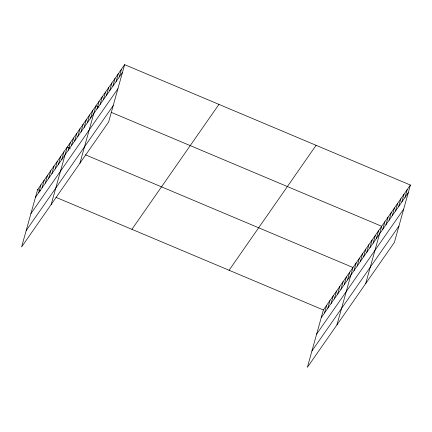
<?xml version="1.0" encoding="UTF-8"?>
<svg xmlns="http://www.w3.org/2000/svg" width="432" height="432" viewBox="0 0 432 432"><rect width="100%" height="100%" fill="white"/><g stroke="black" fill="none" stroke-linecap="round" stroke-linejoin="round"><path stroke-width="0.65" d="M124.637 64.66L37.616 189.599L21.6 246.958L108.621 122.013L124.637 64.66L410.4 185.042L394.384 242.401L307.363 367.34L323.379 309.987L410.4 185.042M38.75 192.58L40.9 184.88M42.039 187.861L44.188 180.16M45.328 183.141L47.477 175.441M48.616 178.421L50.765 170.721M51.899 173.702L54.054 166.001M55.188 168.982L57.337 161.282M58.477 164.257L60.626 156.562M61.765 159.538L63.914 151.843M51.187 204.476L67.203 147.123L70.265 148.408M68.245 150.239L70.394 142.538M71.431 145.66L73.58 137.959M74.623 141.075L76.772 133.375M77.814 136.496L79.963 128.795M81.005 131.911L83.155 124.216M84.197 127.332L86.346 119.632M87.388 122.753L89.537 115.052M90.58 118.168L92.729 110.473M79.904 163.247L95.92 105.889L98.982 107.179M96.962 109.01L99.112 101.309M100.148 104.425L102.298 96.725M103.34 99.846L105.489 92.146M106.531 95.261L108.68 87.566M109.723 90.682L111.872 82.982M112.914 86.103L115.063 78.403M116.105 81.518L118.255 73.823M119.297 76.939L121.446 69.239M324.518 312.962L326.668 305.267M327.802 308.243L329.951 300.548M331.09 303.523L333.239 295.823M334.379 298.804L336.528 291.103M337.667 294.084L339.817 286.384M340.956 289.364L343.105 281.664M344.239 284.645L346.388 276.944M347.528 279.925L349.677 272.225M336.949 324.859L352.966 267.505L85.574 154.861M354.008 270.621L356.157 262.926M357.199 266.042L359.348 258.341M360.391 261.463L362.54 253.762M363.577 256.878L365.731 249.183M366.768 252.299L368.917 244.598M369.959 247.714L372.109 240.019M373.151 243.135L375.3 235.435M376.342 238.556L378.491 230.855M365.666 283.63L381.683 226.276L111.229 112.336M382.725 229.392L384.874 221.692M385.916 224.813L388.066 217.112M389.108 220.228L391.257 212.533M392.294 215.649L394.448 207.949M395.485 211.064L397.634 203.369M398.677 206.485L400.826 198.785M401.868 201.906L404.017 194.206M405.059 197.321L407.209 189.626M35.462 197.3L122.488 72.36M30.888 213.689L117.909 88.744M26.174 230.569L113.195 105.629M131.917 229.327L218.938 104.387M229.073 270.259L316.1 145.314M321.23 317.682L408.251 192.742M316.656 334.071L403.677 209.131M311.942 350.957L398.963 226.012M37.616 189.599L40.678 190.89M55.987 197.338L323.379 309.987"/></g></svg>
